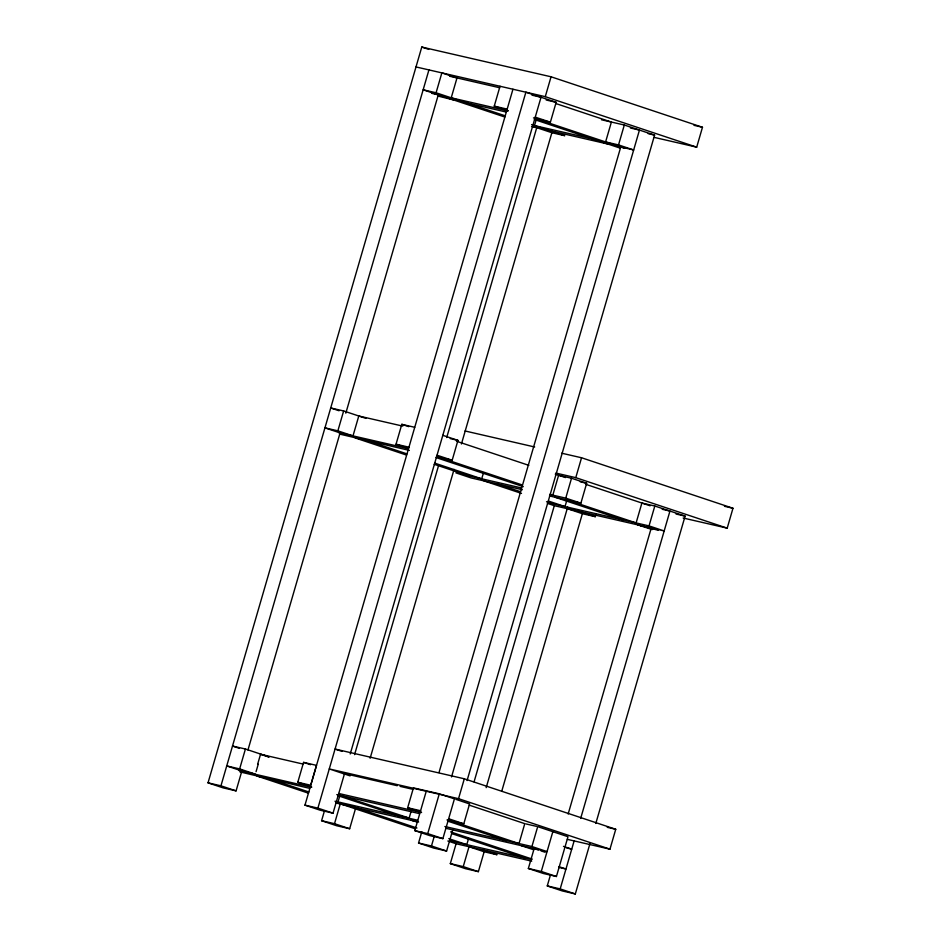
<?xml version="1.0" encoding="UTF-8"?>
<svg xmlns="http://www.w3.org/2000/svg" width="941" height="941" viewBox="0 0 941 941"><rect width="100%" height="100%" fill="white"/><g stroke="black" fill="none" stroke-linecap="round" stroke-linejoin="round"><path stroke-width="1.41" d="M242.225 769.726L236.085 790.863L223.158 787.888L208.02 782.841L421.78 47.05L551.05 76.786L702.48 127.27L696.705 147.161L654.089 137.362M208.02 782.841L220.947 785.817L428.931 69.905M252.647 773.502L241.861 770.973L226.722 765.927L239.649 768.903L245.425 749.012L269.079 756.905M247.954 750.001L340.077 432.907L324.939 427.861L337.866 430.837L343.641 410.946L365.908 418.369M504.811 117.025L423.156 89.795L436.083 92.771L441.858 72.88L456.997 77.927L451.221 97.817L507.975 110.873M345.817 413.181L438.341 94.688M257.646 764.221L260.539 754.27L303.096 764.068M256.07 771.655L258.234 764.198M297.791 782.277L303.567 762.386L316.494 765.362L310.718 785.241L297.791 782.277L311.553 786.864M408.418 448.351L396.032 444.211L401.807 424.332L414.734 427.296M508.093 110.767L494.248 106.145L500.024 86.266M344.5 773.702L333.032 813.165L320.105 810.189L304.966 805.143L512.951 89.23M304.966 805.143L317.893 808.119L525.878 92.206L556.166 102.31L550.391 122.189L537.464 119.213M355.804 807.59L349.664 828.739L336.737 825.763L321.587 820.717L324.457 810.848M350.228 753.976L541.028 97.252L531.971 95.17M338.078 801.72L339.889 795.51M536.323 119.378L534.512 125.588L592.677 138.962M416.004 66.94L545.274 96.664L551.05 76.786M321.587 820.717L334.514 823.681L340.654 802.544M354.581 754.635L438.518 465.736M446.704 437.541L536.782 127.506M436.471 456.644L452.174 460.255L457.949 440.376L442.811 435.318M370.131 758.27L454.068 469.371M461.431 443.999L551.92 132.552M483.533 472.594L481.721 478.804L434.636 463.101M421.427 812.354L407.665 807.766L413.44 787.876L439.294 793.816L454.432 798.874L442.882 838.643L429.955 835.667L414.805 830.621L426.367 790.852M337.807 795.615L396.22 815.094L409.147 818.07L411.311 810.613M555.755 103.51L611.391 122.059L605.604 141.938L618.531 144.914L624.318 125.024L654.595 135.128L467.077 780.571M452.75 829.891L446.61 851.029L433.683 848.064L418.545 843.007L421.815 831.738M439.012 772.549L620.801 146.831M414.805 830.621L427.732 833.597L439.294 793.816M418.545 843.007L431.472 845.983L434.33 836.114M451.527 776.925L639.457 130.081L630.411 128M350.111 775.89L329.268 768.938L458.538 798.674L464.313 778.783L615.743 829.28L609.968 849.17L567.352 839.36M484.521 850.499L478.381 871.648L465.454 868.684L450.316 863.626L456.044 843.889M474.064 781.853L554.355 505.529M446.999 819.94L463.795 823.81L469.571 803.92L455.809 799.332M550.05 494.519L565.753 498.13L571.528 478.24L586.666 483.286L580.891 503.176L549.497 495.954M468.606 838.431L466.795 844.642L448.786 838.643M566.823 500.365L565.012 506.576L548.332 501.012M555.884 473.076L575.774 477.652L581.55 457.761L732.98 508.258L727.205 528.148L683.166 518.02M450.316 863.626L463.243 866.602L468.971 846.865M486.179 787.652L567.682 507.093M501.729 791.287L582.42 513.551M595.3 516.668L580.162 511.622L566.682 508.469L582.373 513.704L595.3 516.668L596.076 514.021M524.772 823.657L519.02 843.559L450.868 820.834M444.87 826.504L531.912 846.524L537.699 826.633L567.988 836.725L556.425 876.506L543.498 873.53L528.36 868.484L534.335 847.912M528.36 868.484L541.287 871.448L552.837 831.679M547.721 502.6L649.043 525.901L654.818 506.011L685.107 516.115L595.806 823.457M590.078 843.195L575.327 893.95L562.4 890.974L547.262 885.928L550.532 874.648M568.152 814.024L651.301 527.83M547.262 885.928L560.189 888.904L574.116 840.972M580.668 818.411L669.957 511.057L662.205 509.281M693.964 125.318L702.48 127.27M449.704 76.256L499.647 87.736M546.18 100.005L556.166 102.31M601.487 119.778L624.318 125.024M648.137 133.634L654.595 135.128M494.248 106.145L507.175 109.121M431.837 93.359L438.294 94.841M453.444 99.899L437.765 96.006M466.371 102.863L506.093 112.003M531.559 126.47L536.735 127.67M549.662 130.634L607.827 144.02M620.754 146.984L633.681 149.96L618.531 144.914M465.066 430.978L534.676 446.987M561.659 453.197L581.55 457.761M343.641 410.946L330.714 407.971L339.066 410.758M402.772 426.108L358.78 416.004L353.004 435.883L337.866 430.837M450.198 438.588L457.949 440.376M724.464 506.293L732.98 508.258M571.528 478.24L558.601 475.264L552.826 495.154L550.05 494.237M580.209 481.804L586.666 483.286M396.032 444.211L408.959 447.187M338.572 432.566L408.488 448.645M654.818 506.011L641.891 503.035L636.116 522.925L567.964 500.2M409.359 450.41L339.548 434.072M676.05 514.033L685.107 516.115M521.514 487.956L455.879 472.853L471.018 477.91L522.384 489.72M464.313 778.783L335.043 749.06L341.995 751.377M607.227 827.315L615.743 829.28M245.425 749.012L232.498 746.048L239.449 748.366M345.888 773.902L397.22 785.711M400.066 786.37L412.899 789.323M526.066 823.951L536.405 826.339M407.665 807.766L420.58 810.73M238.896 770.514L311.671 787.252M338.784 793.486L421.544 812.518M338.419 794.745L409.147 818.07M309.683 788.358L239.92 771.891M336.796 794.592L419.568 813.636M566.576 847.935L571.74 849.123L563.483 846.371M334.996 801.226L417.757 820.258M340.277 803.79L353.216 806.766L416.934 828.009M417.828 821.622L411.346 820.14L416.91 821.987M335.878 802.991L418.639 822.034M445.752 828.268L547.062 851.57L531.912 846.524M449.504 840.666L531.406 859.498M531.712 861.133L456.091 843.748L447.834 840.995M558.825 867.379L565.964 869.013L559.083 866.72M421.78 47.05L428.731 49.367M545.274 96.664L696.705 147.161M535.241 117.143L550.391 122.189M533.476 117.884L624.824 148.349M534.394 119.531L620.201 148.137M436.083 92.771L505.282 115.837M531.583 124.612L564.8 135.692L551.873 132.716L532.5 126.259M575.774 477.652L727.205 528.148M456.479 441.223L528.842 465.348M555.284 474.158L565.482 477.569M585.902 484.368L650.149 505.788M401.807 424.332L408.77 426.649M437.024 455.209L452.174 460.255M565.753 498.13L580.891 503.176M649.043 525.901L664.181 530.947L554.308 505.682L547.427 503.376M439.247 457.291L522.349 484.991M658.135 530.265L637.775 524.819L652.16 529.618M436.012 457.549L523.278 486.638M555.037 497.236L623.189 519.95M368.154 440.929L406.935 453.868M496.872 483.85L520.514 491.731M355.228 437.965L406.477 455.044M434.177 464.289L468.794 475.828M483.945 480.875L521.49 493.402M546.521 501.741L552.085 503.6M458.538 798.674L609.968 849.17M469.265 805.155L524.631 823.61M303.567 762.386L310.518 764.704M260.539 754.27L268.797 757.035M448.657 818.752L463.795 823.81M534.159 848.606L538.287 849.982M541.04 850.899L545.18 852.275M447.681 821.105L506.093 840.584M521.232 845.63L533.629 849.758M450.61 831.891L532.324 859.133M451.527 833.538L524.937 858.016M239.649 768.903L255.34 774.137M308.871 791.981L269.938 779.007L257.011 776.031L308.46 793.181M481.945 849.688L497.083 854.734L484.156 851.77L469.018 846.712M341.677 804.261L415.087 828.739M449.716 840.278L453.868 841.666M427.732 833.597L442.882 838.643M541.287 871.448L556.425 876.506M317.893 808.119L333.032 813.165M431.472 845.983L446.61 851.029M560.189 888.904L575.327 893.95M220.947 785.817L236.085 790.863M334.514 823.681L349.664 828.739M463.243 866.602L478.381 871.648"/></g></svg>
